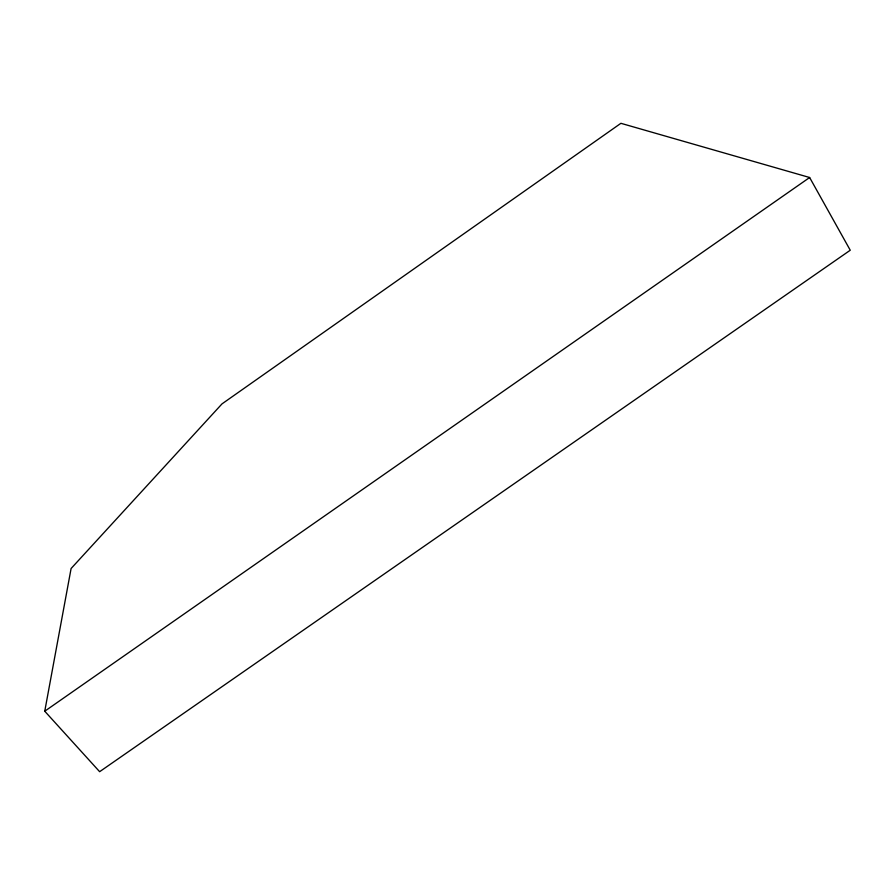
<?xml version="1.0" encoding="UTF-8"?>
<svg xmlns="http://www.w3.org/2000/svg" width="895" height="895" viewBox="0 0 895 895"><rect width="100%" height="100%" fill="white"/><g stroke="black" fill="none" stroke-linecap="round" stroke-linejoin="round"><path stroke-width="1.34" d="M44.75 711.212L71.097 568.515L222.005 403.88L620.906 123.309L809.639 177.512L850.25 250.231L99.636 771.691L44.75 711.212L809.639 177.512"/></g></svg>
